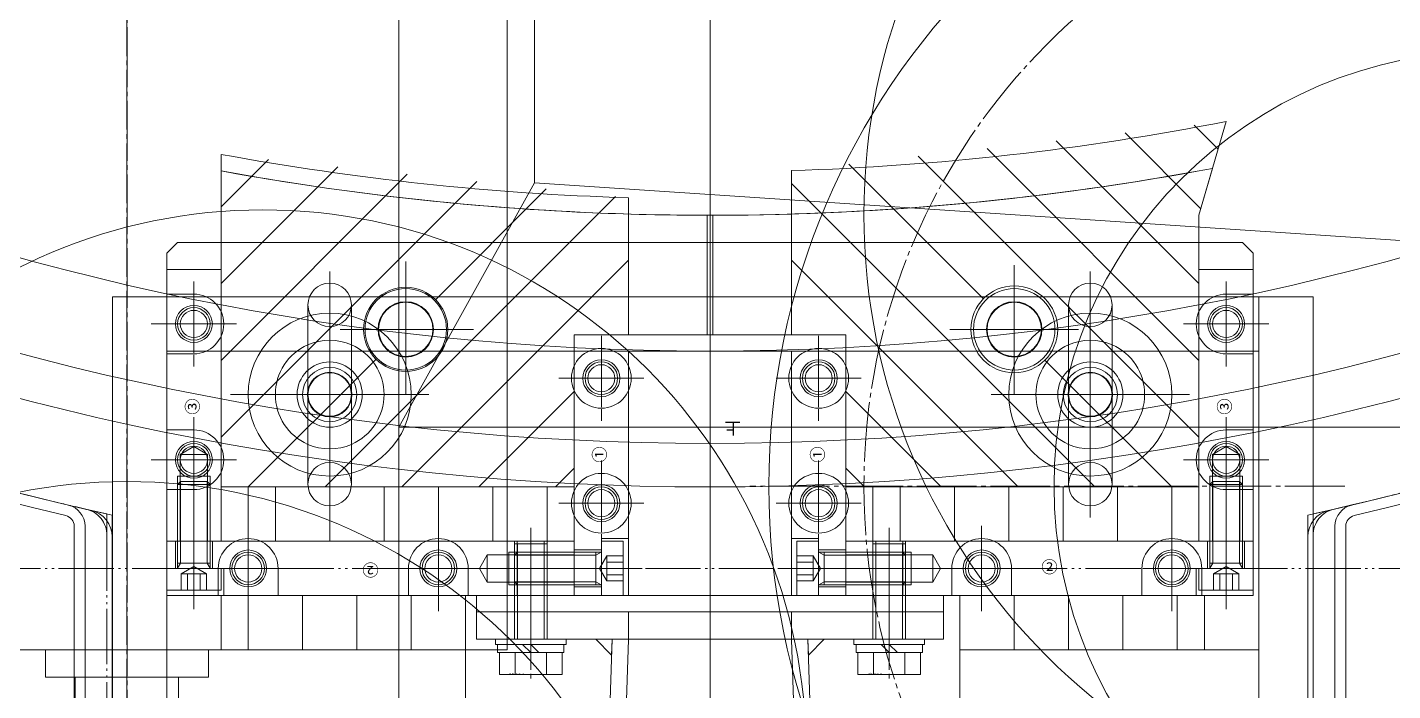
# Model space of a CAD drawing. Units: millimetres at full size. Extents: x -21196 to 21204, y -11807 to 11807.
# Drawn here: x -15725.2 to -15473.9, y -57.6 to 64.5 of the extents above; entities that cross this region are included whole.
import ezdxf
from ezdxf.enums import TextEntityAlignment as Align

# ---------------------------------------------------------------- set-up
doc = ezdxf.new("R2010")
doc.units = ezdxf.units.MM
doc.header["$LTSCALE"] = 0.5
doc.linetypes.add('USER3', pattern=[26.999999, 20.299999, -1.7, 0.8, -1.7, 0.8, -1.7])
doc.linetypes.add('USER4', pattern=[27.1, 22, -1.7, 1.7, -1.7])
doc.layers.add('1-0_設備-5(241129配置図菊池追記(立面図).jww)(機器配置図 260128.dwg)', color=7, linetype='Continuous', lineweight=9)
doc.styles.add('ＭＳ ゴシック', font='')
doc.styles.get('ＭＳ ゴシック').set_extended_font_data('MS Gothic')

msp = doc.modelspace()

# ---------------------------------------------------------------- linework, layer by layer
at = {"layer": '1-0_設備-5(241129配置図菊池追記(立面図).jww)(機器配置図 260128.dwg)', "linetype": 'USER4'}
for p, q in [((-15599.5215, -516.4062), (-15599.5215, 1476.1146)), ((-15599.5215, -516.4062), (-15599.5215, 1476.1146)), ((-15599.5215, 1003.4091), (-15599.5215, -43.7007)), ((-15599.5215, 1003.4091), (-15599.5215, -43.7007)), ((-15706.8389, -171.1809), (-15706.8389, 139.8529)), ((-15706.8149, -109.1471), (-15706.8149, 139.8529)), ((-15655.5215, 21.3322), (-15655.5215, -3.6265)), ((-15655.5215, 21.3322), (-15655.5215, -3.6265)), ((-15655.5215, 21.3322), (-15655.5215, -3.6265)), ((-15543.5215, 20.6987), (-15543.5215, -2.993)), ((-15543.5215, 20.6987), (-15543.5215, -2.993)), ((-15543.5215, 20.6987), (-15543.5215, -2.993)), ((-15694.5215, 17.696), (-15694.5215, 2.0097)), ((-15669.5215, -25.7985), (-15669.5215, 19.5042)), ((-15655.5215, -1.1471), (-15655.5215, 18.8529)), ((-15655.5215, 18.1939), (-15655.5215, -0.4882)), ((-15543.5215, -1.1471), (-15543.5215, 18.8529)), ((-15543.5215, 18.1939), (-15543.5215, -0.4882)), ((-15529.5215, -25.7985), (-15529.5215, 19.5042)), ((-15504.5215, 17.696), (-15504.5215, 2.0097)), ((-15694.5215, 15.5285), (-15694.5215, 4.1772)), ((-15669.5215, 15.084), (-15669.5215, -21.3782)), ((-15529.5215, 15.084), (-15529.5215, -21.3782)), ((-15504.5215, 15.5285), (-15504.5215, 4.1772)), ((-15599.5215, 14.8529), (-15599.5215, -140.1471)), ((-15686.6784, 9.8529), (-15702.3647, 9.8529)), ((-15700.1971, 9.8529), (-15688.8459, 9.8529)), ((-15643.0422, 8.8529), (-15668.0009, 8.8529)), ((-15643.0422, 8.8529), (-15668.0009, 8.8529)), ((-15643.0422, 8.8529), (-15668.0009, 8.8529)), ((-15665.5215, 8.8529), (-15645.5215, 8.8529)), ((-15646.1805, 8.8529), (-15664.8626, 8.8529)), ((-15619.5215, 7.696), (-15619.5215, -7.9903)), ((-15579.5215, 7.696), (-15579.5215, -7.9903)), ((-15531.6757, 8.8529), (-15555.3673, 8.8529)), ((-15531.6757, 8.8529), (-15555.3673, 8.8529)), ((-15531.6757, 8.8529), (-15555.3673, 8.8529)), ((-15533.5215, 8.8529), (-15553.5215, 8.8529)), ((-15534.1805, 8.8529), (-15552.8626, 8.8529)), ((-15512.3647, 9.8529), (-15496.6784, 9.8529)), ((-15498.8459, 9.8529), (-15510.1971, 9.8529)), ((-15669.5215, 5.1939), (-15669.5215, -11.4882)), ((-15619.5215, 5.5285), (-15619.5215, -5.8228)), ((-15579.5215, 5.5285), (-15579.5215, -5.8228)), ((-15529.5215, 5.1939), (-15529.5215, -11.4882)), ((-15611.6784, -0.1471), (-15627.3647, -0.1471)), ((-15625.1971, -0.1471), (-15613.8459, -0.1471)), ((-15587.3647, -0.1471), (-15571.6784, -0.1471)), ((-15573.8459, -0.1471), (-15585.1971, -0.1471)), ((-15651.2904, -3.1471), (-15687.7526, -3.1471)), ((-15657.8171, -3.1471), (-15681.2259, -3.1471)), ((-15677.8626, -3.1471), (-15661.1805, -3.1471)), ((-15511.2904, -3.1471), (-15547.7526, -3.1471)), ((-15517.8171, -3.1471), (-15541.2259, -3.1471)), ((-15521.1805, -3.1471), (-15537.8626, -3.1471)), ((-15694.5215, -7.304), (-15694.5215, -22.9903)), ((-15504.5215, -7.304), (-15504.5215, -22.9903)), ((-15694.5215, -9.4715), (-15694.5215, -20.8228)), ((-15504.5215, -9.4715), (-15504.5215, -20.8228)), ((-15694.5215, -32.3405), (-15694.5215, -10.9661)), ((-15504.5215, -32.3405), (-15504.5215, -10.9661)), ((-15686.6784, -15.1471), (-15702.3647, -15.1471)), ((-15700.1971, -15.1471), (-15688.8459, -15.1471)), ((-15619.5215, -15.304), (-15619.5215, -30.9903)), ((-15619.5215, -17.4715), (-15619.5215, -28.8228)), ((-15579.5215, -15.304), (-15579.5215, -30.9903)), ((-15579.5215, -17.4715), (-15579.5215, -28.8228)), ((-15512.3647, -15.1471), (-15496.6784, -15.1471)), ((-15498.8459, -15.1471), (-15510.1971, -15.1471)), ((-15694.5215, -39.9649), (-15694.5215, -18.3169)), ((-15482.6901, -20.0019), (-15592.1901, -20.0019)), ((-15504.5215, -39.9649), (-15504.5215, -18.3169)), ((-15611.6784, -23.1471), (-15627.3647, -23.1471)), ((-15625.1971, -23.1471), (-15613.8459, -23.1471)), ((-15587.3647, -23.1471), (-15571.6784, -23.1471)), ((-15573.8459, -23.1471), (-15585.1971, -23.1471)), ((-15694.5215, -42.6505), (-15694.5215, -27.6438)), ((-15684.5215, -27.304), (-15684.5215, -42.9903)), ((-15649.5215, -27.304), (-15649.5215, -42.9903)), ((-15632.5215, -42.6505), (-15632.5215, -27.6438)), ((-15566.5215, -42.6505), (-15566.5215, -27.6438)), ((-15549.5215, -27.304), (-15549.5215, -42.9903)), ((-15514.5215, -27.304), (-15514.5215, -42.9903)), ((-15504.5215, -42.6505), (-15504.5215, -27.6438)), ((-15684.5215, -40.8228), (-15684.5215, -29.4715)), ((-15649.5215, -40.8228), (-15649.5215, -29.4715)), ((-15632.5215, -29.1471), (-15632.5215, -56.1471)), ((-15566.5215, -29.1471), (-15566.5215, -56.1471)), ((-15549.5215, -40.8228), (-15549.5215, -29.4715)), ((-15514.5215, -40.8228), (-15514.5215, -29.4715)), ((-15676.6784, -35.1471), (-15692.3647, -35.1471)), ((-15690.1971, -35.1471), (-15678.8459, -35.1471)), ((-15641.6784, -35.1471), (-15657.3647, -35.1471)), ((-15655.1971, -35.1471), (-15643.8459, -35.1471)), ((-15622.3282, -35.1471), (-15643.7025, -35.1471)), ((-15614.7037, -35.1471), (-15636.3518, -35.1471)), ((-15612.0182, -35.1471), (-15627.0249, -35.1471)), ((-15587.0249, -35.1471), (-15572.0182, -35.1471)), ((-15584.3393, -35.1471), (-15562.6913, -35.1471)), ((-15576.7149, -35.1471), (-15555.3405, -35.1471)), ((-15541.6784, -35.1471), (-15557.3647, -35.1471)), ((-15543.8459, -35.1471), (-15555.1971, -35.1471)), ((-15506.6784, -35.1471), (-15522.3647, -35.1471)), ((-15508.8459, -35.1471), (-15520.1971, -35.1471)), ((-15632.5215, -53.7842), (-15632.5215, -37.6573)), ((-15566.5215, -53.7842), (-15566.5215, -37.6573)), ((-15599.5215, -547.3744), (-15599.5215, -40.6829))]:
    msp.add_line(p, q, dxfattribs=at)
at = {"layer": '1-0_設備-5(241129配置図菊池追記(立面図).jww)(機器配置図 260128.dwg)'}
for p, q in [((-15656.8149, -109.1471), (-15656.8149, 139.8529)), ((-15636.8389, -50.1471), (-15636.8389, 139.8529)), ((-15505.9925, 42.0344), (-15510.4056, 46.4476)), ((-15509.5215, 17.2793), (-15535.821, 43.5787)), ((-15509.1692, 31.0691), (-15523.1133, 45.0131)), ((-15689.5215, 24.8529), (-15689.5215, 41.0697)), ((-15509.5215, -11.005), (-15561.2365, 40.7099)), ((-15509.5215, 3.1371), (-15548.5287, 42.1443)), ((-15680.8022, 40.1407), (-15689.5215, 31.4214)), ((-15668.0217, 38.7791), (-15689.5215, 17.2793)), ((-15689.5215, 24.8529), (-15689.5215, 38.0178)), ((-15584.5215, 38.0816), (-15584.5215, 30.0785)), ((-15549.1603, 14.4916), (-15573.9442, 39.2755)), ((-15655.2412, 37.4175), (-15689.5215, 3.1371)), ((-15642.4607, 36.0559), (-15689.5215, -11.005)), ((-15631.8149, 35.8529), (-15656.8149, -9.1471)), ((-15528.6637, -20.1471), (-15584.5215, 35.7107)), ((-15616.8996, 33.3326), (-15670.3794, -20.1471)), ((-15629.6801, 34.6942), (-15650.059, 14.3154)), ((-15614.5215, 33.0793), (-15614.5215, 30.0778)), ((-15599.0215, 7.8529), (-15599.0215, 29.8531)), ((-15599.5215, -40.1471), (-15599.5215, 24.8529)), ((-15614.5215, 21.5686), (-15656.2373, -20.1471)), ((-15542.8058, -20.1471), (-15584.5215, 21.5686)), ((-15694.5215, 15.3529), (-15699.5215, 15.3529)), ((-15504.5215, 15.3529), (-15499.5215, 15.3529)), ((-15673.5215, -19.6471), (-15673.5215, 13.3529)), ((-15665.5215, -19.6471), (-15665.5215, 13.3529)), ((-15533.5215, -19.6471), (-15533.5215, 13.3529)), ((-15525.5215, -19.6471), (-15525.5215, 13.3529)), ((-15694.5215, 4.3529), (-15699.5215, 4.3529)), ((-15660.9841, 3.3903), (-15684.5215, -20.1471)), ((-15514.5215, -20.1471), (-15537.8828, 3.2141)), ((-15504.5215, 4.3529), (-15499.5215, 4.3529)), ((-15624.5215, -2.5736), (-15642.0951, -20.1471)), ((-15556.9479, -20.1471), (-15574.5215, -2.5736)), ((-15694.5215, -9.6471), (-15699.5215, -9.6471)), ((-14856.8149, -9.1471), (-15656.8149, -9.1471)), ((-15504.5215, -9.6471), (-15499.5215, -9.6471)), ((-15697.0215, -30.1471), (-15697.0215, -14.1471)), ((-15692.0215, -14.1471), (-15697.0215, -14.1471)), ((-15692.0215, -30.1471), (-15692.0215, -14.1471)), ((-15507.0215, -30.1471), (-15507.0215, -14.1471)), ((-15507.0215, -14.1471), (-15502.0215, -14.1471)), ((-15502.0215, -30.1471), (-15502.0215, -14.1471)), ((-15624.5215, -16.7157), (-15627.953, -20.1471)), ((-15571.0901, -20.1471), (-15574.5215, -16.7157)), ((-15691.5215, -18.1471), (-15697.5215, -18.1471)), ((-15697.5215, -30.1471), (-15697.5215, -18.1471)), ((-15697.5215, -19.6886), (-15696.98, -19.1471)), ((-15697.5215, -35.1471), (-15697.5215, -19.6886)), ((-15697.5215, -19.6886), (-15691.5215, -19.6886)), ((-15696.98, -19.1471), (-15692.063, -19.1471)), ((-15696.98, -34.1471), (-15696.98, -19.1471)), ((-15692.063, -34.1471), (-15692.063, -19.1471)), ((-15691.5215, -19.6886), (-15692.063, -19.1471)), ((-15691.5215, -30.1471), (-15691.5215, -18.1471)), ((-15691.5215, -35.1471), (-15691.5215, -19.6886)), ((-15507.5215, -18.1471), (-15501.5215, -18.1471)), ((-15507.5215, -30.1471), (-15507.5215, -18.1471)), ((-15507.5215, -19.6886), (-15506.98, -19.1471)), ((-15507.5215, -35.1471), (-15507.5215, -19.6886)), ((-15507.5215, -19.6886), (-15501.5215, -19.6886)), ((-15506.98, -19.1471), (-15502.063, -19.1471)), ((-15506.98, -34.1471), (-15506.98, -19.1471)), ((-15502.063, -34.1471), (-15502.063, -19.1471)), ((-15501.5215, -19.6886), (-15502.063, -19.1471)), ((-15501.5215, -30.1471), (-15501.5215, -18.1471)), ((-15501.5215, -35.1471), (-15501.5215, -19.6886)), ((-15694.5215, -20.6471), (-15699.5215, -20.6471)), ((-15679.5215, -20.1471), (-15679.5215, -30.1471)), ((-15669.5215, -20.1471), (-15669.5215, -30.1471)), ((-15659.5215, -20.1471), (-15659.5215, -30.1471)), ((-15649.5215, -20.1471), (-15649.5215, -30.1471)), ((-15639.5215, -20.1471), (-15639.5215, -30.1471)), ((-15564.5215, -20.1471), (-15564.5215, -30.1471)), ((-15554.5215, -20.1471), (-15554.5215, -30.1471)), ((-15544.5215, -20.1471), (-15544.5215, -30.1471)), ((-15534.5215, -20.1471), (-15534.5215, -30.1471)), ((-15524.5215, -20.1471), (-15524.5215, -30.1471)), ((-15504.5215, -20.6471), (-15499.5215, -20.6471)), ((-15716.553, -106.647), (-15716.553, -27.3661)), ((-15714.553, -27.3661), (-15714.553, -106.647)), ((-15484.4901, -27.3661), (-15484.4901, -106.647)), ((-15482.4901, -106.647), (-15482.4901, -27.3661)), ((-15709.5535, -29.2729), (-15709.559, -107.4725)), ((-15697.9215, -30.1471), (-15697.9215, -35.1471)), ((-15691.1215, -30.1471), (-15691.1215, -35.1471)), ((-15635.5215, -40.1471), (-15635.5215, -30.1471)), ((-15635.0215, -40.1471), (-15635.0215, -30.1471)), ((-15630.0215, -40.1471), (-15630.0215, -30.1471)), ((-15629.5215, -40.1471), (-15629.5215, -30.1471)), ((-15619.5215, -29.6471), (-15614.5215, -29.6471)), ((-15619.5215, -29.6471), (-15619.5215, -40.1471)), ((-15615.5215, -40.1471), (-15615.5215, -30.1471)), ((-15579.5215, -29.6471), (-15584.5215, -29.6471)), ((-15583.5215, -40.1471), (-15583.5215, -30.1471)), ((-15579.5215, -29.6471), (-15579.5215, -40.1471)), ((-15569.5215, -40.1471), (-15569.5215, -30.1471)), ((-15569.0215, -40.1471), (-15569.0215, -30.1471)), ((-15564.0215, -40.1471), (-15564.0215, -30.1471)), ((-15563.5215, -40.1471), (-15563.5215, -30.1471)), ((-15507.9215, -30.1471), (-15507.9215, -35.1471)), ((-15501.1215, -30.1471), (-15501.1215, -35.1471)), ((-15489.4896, -29.2729), (-15489.4841, -107.4725)), ((-15624.5215, -32.6471), (-15640.5215, -32.6471)), ((-15640.5215, -32.6471), (-15640.5215, -37.6471)), ((-15636.5215, -32.1471), (-15636.5215, -38.1471)), ((-15624.5215, -32.1471), (-15636.5215, -32.1471)), ((-15635.5215, -30.6471), (-15635.5215, -48.1471)), ((-15629.5215, -30.6471), (-15635.5215, -30.6471)), ((-15634.98, -32.1471), (-15635.5215, -32.6886)), ((-15634.98, -30.6471), (-15634.98, -48.1471)), ((-15619.5215, -32.1471), (-15634.98, -32.1471)), ((-15634.98, -38.1471), (-15634.98, -32.1471)), ((-15630.063, -30.6471), (-15630.063, -48.1471)), ((-15629.5215, -30.6471), (-15629.5215, -48.1471)), ((-15624.5215, -31.7471), (-15619.5215, -31.7471)), ((-15619.5836, -32.1471), (-15620.5215, -32.6886)), ((-15620.5215, -38.1471), (-15620.5215, -32.1471)), ((-15574.5215, -31.7471), (-15579.5215, -31.7471)), ((-15579.5215, -32.1471), (-15564.063, -32.1471)), ((-15579.4594, -32.1471), (-15578.5215, -32.6886)), ((-15578.5215, -38.1471), (-15578.5215, -32.1471)), ((-15574.5215, -32.1471), (-15562.5215, -32.1471)), ((-15574.5215, -32.6471), (-15558.5215, -32.6471)), ((-15569.5215, -30.6471), (-15569.5215, -48.1471)), ((-15563.5215, -30.6471), (-15569.5215, -30.6471)), ((-15568.98, -30.6471), (-15568.98, -48.1471)), ((-15564.063, -30.6471), (-15564.063, -48.1471)), ((-15564.063, -38.1471), (-15564.063, -32.1471)), ((-15564.063, -32.1471), (-15563.5215, -32.6886)), ((-15563.5215, -30.6471), (-15563.5215, -48.1471)), ((-15562.5215, -32.1471), (-15562.5215, -38.1471)), ((-15558.5215, -32.6471), (-15558.5215, -37.6471)), ((-15689.0215, -35.1471), (-15699.5215, -35.1471)), ((-15699.5215, -35.1471), (-15699.5215, -39.1471)), ((-15697.5215, -35.0851), (-15696.98, -34.1471)), ((-15697.5215, -34.1471), (-15691.5215, -34.1471)), ((-15696.8309, -36.1471), (-15694.5215, -34.8138)), ((-15694.5215, -34.8138), (-15692.2121, -36.1471)), ((-15691.5215, -35.0851), (-15692.063, -34.1471)), ((-15690.0215, -35.1471), (-15690.0215, -40.1471)), ((-15689.0215, -35.1471), (-15689.0215, -40.1471)), ((-15679.0215, -35.1471), (-15679.0215, -40.1471)), ((-15655.0215, -35.1471), (-15655.0215, -40.1471)), ((-15644.0215, -35.1471), (-15644.0215, -40.1471)), ((-15635.5215, -37.6056), (-15635.5215, -32.6886)), ((-15620.5215, -32.6886), (-15635.5215, -32.6886)), ((-15619.8549, -35.1471), (-15618.5215, -32.8377)), ((-15618.5215, -37.4565), (-15619.8549, -35.1471)), ((-15618.5215, -37.4565), (-15618.5215, -32.8377)), ((-15615.5215, -32.8377), (-15618.5215, -32.8377)), ((-15615.5215, -33.9924), (-15618.5215, -33.9924)), ((-15583.5215, -32.8377), (-15580.5215, -32.8377)), ((-15583.5215, -33.9924), (-15580.5215, -33.9924)), ((-15579.1882, -35.1471), (-15580.5215, -32.8377)), ((-15580.5215, -37.4565), (-15580.5215, -32.8377)), ((-15580.5215, -37.4565), (-15579.1882, -35.1471)), ((-15578.5215, -32.6886), (-15563.5215, -32.6886)), ((-15563.5215, -37.6056), (-15563.5215, -32.6886)), ((-15555.0215, -35.1471), (-15555.0215, -40.1471)), ((-15544.0215, -35.1471), (-15544.0215, -40.1471)), ((-15520.0215, -35.1471), (-15520.0215, -40.1471)), ((-15510.0215, -35.1471), (-15510.0215, -40.1471)), ((-15510.0215, -35.1471), (-15499.5215, -35.1471)), ((-15509.5215, -35.1471), (-15509.5215, -39.1471)), ((-15509.0215, -35.1471), (-15509.0215, -40.1471)), ((-15507.5215, -35.0851), (-15506.98, -34.1471)), ((-15507.5215, -34.1471), (-15501.5215, -34.1471)), ((-15506.8309, -36.1471), (-15504.5215, -34.8138)), ((-15504.5215, -34.8138), (-15502.2121, -36.1471)), ((-15501.5215, -35.0851), (-15502.063, -34.1471)), ((-15696.8309, -36.1471), (-15692.2121, -36.1471)), ((-15696.8309, -36.1471), (-15696.8309, -39.1471)), ((-15695.6762, -39.1471), (-15695.6762, -36.1471)), ((-15693.3668, -39.1471), (-15693.3668, -36.1471)), ((-15692.2121, -39.1471), (-15692.2121, -36.1471)), ((-15624.5215, -37.6471), (-15640.5215, -37.6471)), ((-15620.5215, -37.6056), (-15635.5215, -37.6056)), ((-15634.98, -38.1471), (-15635.5215, -37.6056)), ((-15619.5836, -38.1471), (-15620.5215, -37.6056)), ((-15615.5215, -36.3018), (-15618.5215, -36.3018)), ((-15618.5215, -37.4565), (-15615.5215, -37.4565)), ((-15583.5215, -36.3018), (-15580.5215, -36.3018)), ((-15580.5215, -37.4565), (-15583.5215, -37.4565)), ((-15579.4594, -38.1471), (-15578.5215, -37.6056)), ((-15578.5215, -37.6056), (-15563.5215, -37.6056)), ((-15574.5215, -37.6471), (-15558.5215, -37.6471)), ((-15564.063, -38.1471), (-15563.5215, -37.6056)), ((-15506.8309, -36.1471), (-15502.2121, -36.1471)), ((-15506.8309, -36.1471), (-15506.8309, -39.1471)), ((-15505.6762, -39.1471), (-15505.6762, -36.1471)), ((-15503.3668, -39.1471), (-15503.3668, -36.1471)), ((-15502.2121, -39.1471), (-15502.2121, -36.1471)), ((-15699.5215, -39.1471), (-15689.5215, -39.1471)), ((-15684.5215, -50.1471), (-15684.5215, -40.1471)), ((-15674.5215, -50.1471), (-15674.5215, -40.1471)), ((-15664.5215, -50.1471), (-15664.5215, -40.1471)), ((-15654.5215, -50.1471), (-15654.5215, -40.1471)), ((-15644.5215, -40.1471), (-15553.5215, -40.1471)), ((-15624.5215, -38.1471), (-15636.5215, -38.1471)), ((-15619.5215, -38.1471), (-15634.98, -38.1471)), ((-15624.5215, -38.5471), (-15619.5215, -38.5471)), ((-15619.5215, -40.1471), (-15615.5215, -40.1471)), ((-15579.5215, -40.1471), (-15583.5215, -40.1471)), ((-15579.5215, -38.1471), (-15564.063, -38.1471)), ((-15574.5215, -38.5471), (-15579.5215, -38.5471)), ((-15574.5215, -38.1471), (-15562.5215, -38.1471)), ((-15543.5215, -50.1471), (-15543.5215, -40.1471)), ((-15533.5215, -50.1471), (-15533.5215, -40.1471)), ((-15523.5215, -50.1471), (-15523.5215, -40.1471)), ((-15513.5215, -50.1471), (-15513.5215, -40.1471)), ((-15509.5215, -39.1471), (-15499.5215, -39.1471)), ((-15614.5215, -48.1471), (-15614.5215, -43.1471)), ((-15584.5215, -48.1471), (-15584.5215, -43.1471)), ((-15636.8389, -50.1471), (-15776.8389, -50.1471)), ((-15721.8389, -55.1471), (-15721.8389, -50.1471)), ((-15691.8389, -55.1471), (-15691.8389, -50.1471)), ((-15639.0215, -48.1471), (-15639.0215, -49.1471)), ((-15626.0215, -48.1471), (-15639.0215, -48.1471)), ((-15626.0215, -49.1471), (-15639.0215, -49.1471)), ((-15638.6215, -49.1471), (-15638.6215, -50.6471)), ((-15632.5215, -50.6471), (-15634.0215, -49.1471)), ((-15633.5215, -533.053), (-15617.546, -48.1471)), ((-15632.5215, -49.1471), (-15631.0215, -50.6471)), ((-15630.523, -533.1471), (-15614.5475, -48.2413)), ((-15626.4215, -50.6471), (-15626.4215, -49.1471)), ((-15626.0215, -49.1471), (-15626.0215, -48.1471)), ((-15617.546, -48.1471), (-15614.5475, -48.2413)), ((-15581.4971, -48.1471), (-15584.4956, -48.2413)), ((-15568.5201, -533.1471), (-15584.4956, -48.2413)), ((-15565.5215, -533.053), (-15581.4971, -48.1471)), ((-15573.0215, -48.1471), (-15573.0215, -49.1471)), ((-15560.0215, -48.1471), (-15573.0215, -48.1471)), ((-15560.0215, -49.1471), (-15573.0215, -49.1471)), ((-15572.6215, -49.1471), (-15572.6215, -50.6471)), ((-15566.5215, -50.6471), (-15568.0215, -49.1471)), ((-15566.5215, -49.1471), (-15565.0215, -50.6471)), ((-15560.4215, -50.6471), (-15560.4215, -49.1471)), ((-15560.0215, -49.1471), (-15560.0215, -48.1471)), ((-15638.6215, -50.6471), (-15626.4215, -50.6471)), ((-15638.295, -50.6471), (-15638.295, -54.6471)), ((-15635.4083, -50.6471), (-15635.4083, -54.6471)), ((-15629.6348, -50.6471), (-15629.6348, -54.6471)), ((-15572.6215, -50.6471), (-15560.4215, -50.6471)), ((-15572.295, -50.6471), (-15572.295, -54.6471)), ((-15569.4083, -50.6471), (-15569.4083, -54.6471)), ((-15563.6348, -50.6471), (-15563.6348, -54.6471)), ((-15691.8389, -55.1471), (-15721.8389, -55.1471)), ((-15716.3389, -109.1471), (-15716.3389, -55.1471)), ((-15697.3389, -109.1471), (-15697.3389, -55.1471))]:
    msp.add_line(p, q, dxfattribs=at)
at = {"layer": '1-0_設備-5(241129配置図菊池追記(立面図).jww)(機器配置図 260128.dwg)', "linetype": 'USER3'}
for p, q in [((-15710.5154, -29.0897), (-15710.5215, -108.7544)), ((-15488.5277, -29.0897), (-15488.5215, -108.7544)), ((-7339.2566, -35.1471), (-15783.1389, -35.1471))]:
    msp.add_line(p, q, dxfattribs=at)
at = {"layer": '1-0_設備-5(241129配置図菊池追記(立面図).jww)(機器配置図 260128.dwg)'}
for points in [[(-15256.8149, 10.8529), (-15631.8149, 35.8529), (-15631.8149, 139.8529)], [(-15509.5215, 24.8529), (-15509.5215, 29.8529), (-15504.5215, 47.1117)], [(-15624.5215, -20.1471), (-15689.5215, -20.1471), (-15689.5215, 38.0195)], [(-15507.0211, 38.4837), (-15509.5215, 29.8529), (-15509.5215, -20.1471), (-15574.5215, -20.1471), (-15574.5215, 7.8529), (-15599.0215, 7.8529)], [(-15507.0204, 38.4861), (-15509.5215, 29.8529), (-15509.5215, 24.8529)], [(-15614.5215, 30.0778), (-15614.5215, 7.8529), (-15624.5215, 7.8529), (-15624.5215, -20.1471), (-15689.5215, -20.1471), (-15689.5215, 24.8529)], [(-15600.0215, 29.8531), (-15600.0215, 7.8529), (-15624.5215, 7.8529), (-15624.5215, -20.1471)], [(-15584.5215, 30.0785), (-15584.5215, 7.8529), (-15574.5215, 7.8529), (-15574.5215, -20.1471), (-15509.5215, -20.1471), (-15509.5215, 24.8529)], [(-15574.5215, 7.8529), (-15624.5215, 7.8529), (-15624.5215, -20.1471), (-15689.5215, -20.1471), (-15689.5215, 24.8529)], [(-15509.5215, 24.8529), (-15509.5215, -20.1471), (-15574.5215, -20.1471), (-15574.5215, 7.8529)], [(-15692.0215, -14.1471), (-15694.5215, -12.7041), (-15697.0215, -14.1471)], [(-15507.0215, -14.1471), (-15504.5215, -12.7041), (-15502.0215, -14.1471)], [(-15710.5154, -29.0897), (-15710.5154, -25.0854), (-15714.4043, -24.2147)], [(-15709.5535, -29.2729), (-15709.5532, -25.3285), (-15713.4515, -24.4639)], [(-15489.4896, -29.2729), (-15489.4899, -25.3285), (-15485.5916, -24.4639)], [(-15488.5277, -29.0897), (-15488.5277, -25.0854), (-15484.6388, -24.2147)], [(-15619.5215, -40.1471), (-15619.5215, -30.1471), (-15615.5215, -30.1471)], [(-15579.5215, -40.1471), (-15579.5215, -30.1471), (-15583.5215, -30.1471)], [(-15640.5215, -32.6471), (-15641.9645, -35.1471), (-15640.5215, -37.6471)], [(-15558.5215, -32.6471), (-15557.0785, -35.1471), (-15558.5215, -37.6471)], [(-15699.5215, -35.1471), (-15689.5215, -35.1471), (-15689.5215, -39.1471)], [(-15509.5215, -35.1471), (-15499.5215, -35.1471), (-15499.5215, -39.1471)], [(-15626.748, -50.6471), (-15626.748, -54.6471), (-15638.295, -54.6471)], [(-15560.748, -50.6471), (-15560.748, -54.6471), (-15572.295, -54.6471)]]:
    msp.add_lwpolyline(points, dxfattribs=at)
for points in [[(-15699.5215, -40.1471), (-15699.5215, 22.8529), (-15697.5215, 24.8529), (-15501.5215, 24.8529), (-15499.5215, 22.8529), (-15499.5215, -40.1471)], [(-15689.5215, 19.8529), (-15699.5215, 19.8529), (-15699.5215, -30.1471), (-15689.5215, -30.1471)], [(-15509.5215, 19.8529), (-15499.5215, 19.8529), (-15499.5215, -30.1471), (-15509.5215, -30.1471)], [(-15699.5215, 14.8529), (-15709.5215, 14.8529), (-15709.5215, -135.1471), (-15699.5215, -135.1471)], [(-15699.5215, 14.8529), (-15498.5215, 14.8529), (-15498.5215, 4.8529), (-15699.5215, 4.8529)], [(-15488.5215, 14.8529), (-15498.5215, 14.8529), (-15498.5215, -135.1471), (-15488.5215, -135.1471)], [(-15624.5215, 4.8529), (-15614.5215, 4.8529), (-15614.5215, -40.1471), (-15624.5215, -40.1471)], [(-15574.5215, 4.8529), (-15584.5215, 4.8529), (-15584.5215, -40.1471), (-15574.5215, -40.1471)], [(-15629.5215, -30.1471), (-15629.5215, -20.1471), (-15684.5215, -20.1471), (-15684.5215, -30.1471)], [(-15514.5215, -30.1471), (-15514.5215, -20.1471), (-15569.5215, -20.1471), (-15569.5215, -30.1471)], [(-15699.5215, -40.1471), (-15624.5215, -40.1471), (-15624.5215, -30.1471), (-15699.5215, -30.1471)], [(-15499.5215, -40.1471), (-15574.5215, -40.1471), (-15574.5215, -30.1471), (-15499.5215, -30.1471)], [(-15644.5215, -50.1471), (-15689.5215, -50.1471), (-15689.5215, -40.1471), (-15644.5215, -40.1471)], [(-15642.5215, -43.1471), (-15642.5215, -40.1471), (-15556.5215, -40.1471), (-15556.5215, -43.1471)], [(-15553.5215, -50.1471), (-15508.5215, -50.1471), (-15508.5215, -40.1471), (-15553.5215, -40.1471)], [(-15556.5215, -43.1471), (-15556.5215, -48.1471), (-15642.5215, -48.1471), (-15642.5215, -43.1471)], [(-15644.5215, -50.1471), (-15699.5215, -50.1471), (-15699.5215, -60.1471), (-15644.5215, -60.1471)], [(-15617.546, -48.1471), (-15617.6445, -51.1355), (-15620.546, -48.1471)], [(-15581.4971, -48.1471), (-15581.3986, -51.1355), (-15578.4971, -48.1471)], [(-15553.5215, -50.1471), (-15498.5215, -50.1471), (-15498.5215, -60.1471), (-15553.5215, -60.1471)]]:
    msp.add_lwpolyline(points, close=True, dxfattribs=at)
for centre, radius in [((-15599.5215, 479.8542), 965), ((-15599.5215, 479.8542), 965), ((-15599.5215, 479.8542), 906), ((-15599.5215, 479.8542), 900), ((-15599.5215, 479.8542), 898), ((-15599.5215, 479.8542), 590.002), ((-15599.5215, 479.8542), 588.002), ((-15599.5215, 479.8542), 500), ((-15599.5215, 479.8542), 492), ((-15599.5215, 479.8542), 475), ((-15456.1901, 29.9981), 115), ((-15456.1901, -20.0019), 132.5), ((-15456.1901, -20.0019), 80), ((-15681.8149, -69.1471), 100), ((-15655.5215, 8.8529), 7.75), ((-15655.5215, 8.8529), 7.75), ((-15655.5215, 8.8529), 7.75), ((-15655.5215, 8.8529), 7.5), ((-15543.5215, 8.8529), 8), ((-15543.5215, 8.8529), 8), ((-15543.5215, 8.8529), 8), ((-15543.5215, 8.8529), 7.5), ((-15694.5215, 9.8529), 3.4), ((-15694.5215, 9.8529), 3), ((-15655.5215, 8.8529), 5.1), ((-15655.5215, 8.8529), 5), ((-15543.5215, 8.8529), 5.1), ((-15543.5215, 8.8529), 5), ((-15504.5215, 9.8529), 3.4), ((-15504.5215, 9.8529), 3), ((-15694.5215, 9.8529), 2.5), ((-15669.5215, -3.1471), 15), ((-15529.5215, -3.1471), 15), ((-15504.5215, 9.8529), 2.5), ((-15619.5215, -0.1471), 5.5), ((-15579.5215, -0.1471), 5.5), ((-15669.5215, -3.1471), 6), ((-15619.5215, -0.1471), 3.4), ((-15619.5215, -0.1471), 3), ((-15579.5215, -0.1471), 3.4), ((-15579.5215, -0.1471), 3), ((-15529.5215, -3.1471), 6), ((-15669.5215, -3.1471), 5), ((-15669.5215, -3.1471), 5), ((-15669.5215, -3.1471), 4.1), ((-15669.5215, -3.1471), 4), ((-15619.5215, -0.1471), 2.5), ((-15579.5215, -0.1471), 2.5), ((-15529.5215, -3.1471), 5), ((-15529.5215, -3.1471), 5), ((-15529.5215, -3.1471), 4.1), ((-15529.5215, -3.1471), 4), ((-15694.5215, -15.1471), 3.4), ((-15694.5215, -15.1471), 3), ((-15504.5215, -15.1471), 3.4), ((-15504.5215, -15.1471), 3), ((-15694.5215, -15.1471), 2.5), ((-15504.5215, -15.1471), 2.5), ((-15706.8389, -119.1471), 100), ((-15619.5215, -23.1471), 5.5), ((-15619.5215, -23.1471), 3.4), ((-15579.5215, -23.1471), 5.5), ((-15579.5215, -23.1471), 3.4), ((-15619.5215, -23.1471), 3), ((-15619.5215, -23.1471), 2.5), ((-15579.5215, -23.1471), 3), ((-15579.5215, -23.1471), 2.5), ((-15684.5215, -35.1471), 3.4), ((-15684.5215, -35.1471), 3), ((-15684.5215, -35.1471), 2.5), ((-15649.5215, -35.1471), 3.4), ((-15649.5215, -35.1471), 3), ((-15649.5215, -35.1471), 2.5), ((-15549.5215, -35.1471), 3.4), ((-15549.5215, -35.1471), 3), ((-15549.5215, -35.1471), 2.5), ((-15514.5215, -35.1471), 3.4), ((-15514.5215, -35.1471), 3), ((-15514.5215, -35.1471), 2.5)]:
    msp.add_circle(centre, radius, dxfattribs=at)
at = {"layer": '1-0_設備-5(241129配置図菊池追記(立面図).jww)(機器配置図 260128.dwg)', "linetype": 'USER4'}
for centre, radius in [((-15599.5215, 479.8542), 935), ((-15599.5215, 479.8542), 935), ((-15599.5215, 479.8542), 600), ((-15456.1901, -20.0019), 115)]:
    msp.add_circle(centre, radius, dxfattribs=at)
at = {"layer": '1-0_設備-5(241129配置図菊池追記(立面図).jww)(機器配置図 260128.dwg)'}
for centre, radius, start, end in [((-15599.5215, 479.8542), 935, 108, 72), ((-15599.5215, 479.8542), 900, 106.253, 73.747), ((-15599.5215, 479.8542), 894, 106.239, 73.761), ((-15599.3025, 480.1775), 517.391, 210.575, 257.254), ((-15599.7406, 480.1775), 517.391, 282.746, 329.425), ((-15599.5215, 479.8542), 519, 210.998, 256.793), ((-15599.5215, 479.8542), 519, 283.207, 329.002), ((-15599.5215, 479.8542), 598, 210.19, 259.108), ((-15599.5215, 479.8542), 598, 210.19, 259.108), ((-15599.5215, 479.8542), 598, 280.892, 329.81), ((-15599.5215, 479.8542), 598, 280.892, 329.81), ((-15599.5215, 479.8542), 600, 210.191, 259.107), ((-15599.5215, 479.8542), 600, 210.191, 259.107), ((-15599.5215, 479.8542), 600, 280.893, 329.809), ((-15599.5215, 479.8542), 600, 280.893, 329.809), ((-15599.5215, 529.8529), 492, 271.747, 281.133), ((-15599.5215, 529.8529), 497, 259.567, 268.27), ((-15599.5215, 529.8529), 500, 259.63, 269.943), ((-15599.5325, 529.8531), 500, 259.632, 280.663), ((-15599.5219, 529.8552), 500.002, 270.057, 280.661), ((-15599.5215, 479.8542), 595, 230.09, 309.91), ((-15694.5215, 9.8529), 5.5, 270, 90), ((-15669.5215, 13.3529), 4, 0, 180), ((-15529.5215, 13.3529), 4, 0, 180), ((-15504.5215, 9.8529), 5.5, 90, 270), ((-15669.5215, 13.3529), 4, 180, 0), ((-15529.5215, 13.3529), 4, 180, 0), ((-15669.5215, -3.1471), 10, 113.578, 246.422), ((-15669.5215, -3.1471), 10, 66.422, 113.578), ((-15669.5215, -3.1471), 10, 293.578, 66.422), ((-15529.5215, -3.1471), 10, 113.578, 246.422), ((-15529.5215, -3.1471), 10, 66.422, 113.578), ((-15529.5215, -3.1471), 10, 293.578, 66.422), ((-15694.5215, -15.1471), 5.5, 270, 90), ((-15504.5215, -15.1471), 5.5, 90, 270), ((-15669.5215, -3.1471), 10, 246.422, 293.578), ((-15529.5215, -3.1471), 10, 246.422, 293.578), ((-15669.5215, -19.6471), 4, 0, 180), ((-15529.5215, -19.6471), 4, 0, 180), ((-15669.5215, -19.6471), 4, 180, 0), ((-15529.5215, -19.6471), 4, 180, 0), ((-15718.553, -27.3661), 4, 0, 76.793), ((-15714.553, -29.341), 5, 359.996, 77.273), ((-15484.4901, -29.341), 5, 102.727, 180.004), ((-15480.4901, -27.3661), 4, 103.207, 180), ((-15718.553, -27.3661), 2, 0, 76.793), ((-15480.4901, -27.3661), 2, 103.207, 180), ((-15684.5215, -35.1471), 5.5, 0, 180), ((-15649.5215, -35.1471), 5.5, 0, 180), ((-15549.5215, -35.1471), 5.5, 0, 180), ((-15514.5215, -35.1471), 5.5, 0, 180)]:
    msp.add_arc(centre, radius, start, end, dxfattribs=at)
at = {"layer": '1-0_設備-5(241129配置図菊池追記(立面図).jww)(機器配置図 260128.dwg)', "linetype": 'USER3'}
for centre, radius, start, end in [((-15599.5684, 479.7857), 516.918, 210.553, 257.164), ((-15599.4747, 479.7857), 516.918, 282.836, 329.447), ((-15715.5154, -29.0897), 5, 0, 77.16), ((-15483.5277, -29.0897), 5, 102.84, 180)]:
    msp.add_arc(centre, radius, start, end, dxfattribs=at)

# ---------------------------------------------------------------- texts
at = {"layer": '1-0_設備-5(241129配置図菊池追記(立面図).jww)(機器配置図 260128.dwg)', "style": 'ＭＳ ゴシック'}
for s, height, rotation, p in [('③', 2.203, 90, (-15693.004, -6.8518)), ('③', 2.203, 90, (-15503.0339, -6.8518)), ('上', 2.203, 180, (-15593.8274, -7.5605)), ('①', 2.203, 90, (-15618.0876, -15.6872)), ('①', 2.203, 90, (-15577.9504, -15.6872)), ('②', 2.203, 180, (-15660.502, -33.6296)), ('BT-M6x20L,SW,PW', 0.2203, 180, (-15633.8757, -54.3078)), ('BT-M6x20L,SW,PW', 0.2203, 180, (-15567.8757, -54.3078))]:
    msp.add_text(s, height=height, rotation=rotation, dxfattribs=at).set_placement(p, align=Align.BOTTOM_LEFT)
msp.add_text('②', height=2.203, dxfattribs=at).set_placement((-15538.541, -36.6347), align=Align.BOTTOM_LEFT)

doc.saveas('drawing.dxf')
